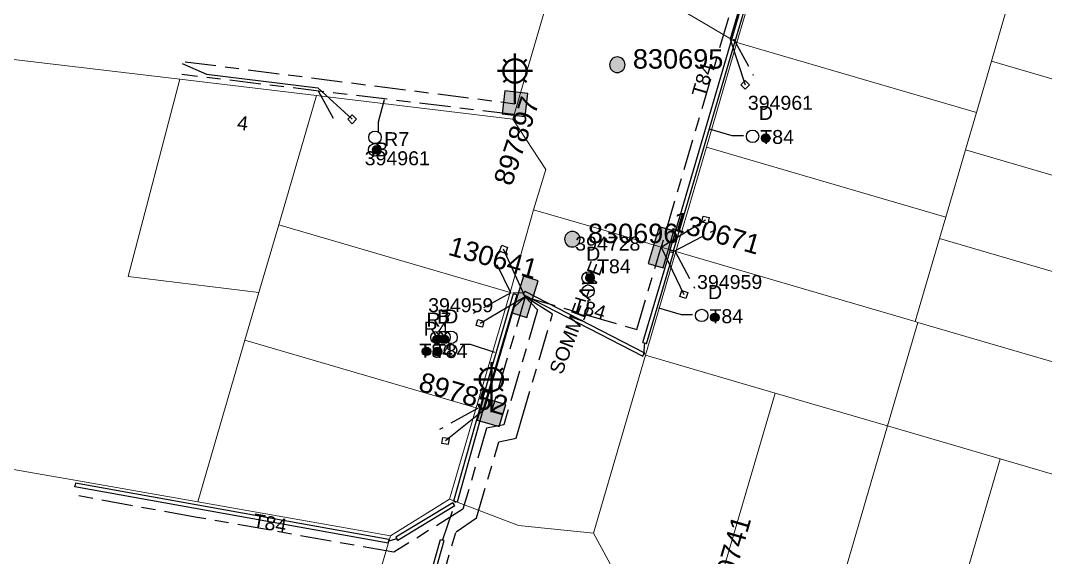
# Model space of a CAD drawing. Header units: metres. Extents: x 302050 to 303650, y 6239465 to 6240758.
# Drawn here: x 302137.6 to 302269.6, y 6240096.8 to 6240165.9 of the extents above; entities that cross this region are included whole.
import ezdxf
from ezdxf.enums import TextEntityAlignment as Align

# ---------------------------------------------------------------- set-up
doc = ezdxf.new("R2010")
doc.units = ezdxf.units.M
doc.linetypes.add('Cable Exist UG', pattern=[8.2, 4, -1.2, 1.8, -1.2])
doc.layers.get('0').update_dxf_attribs({"color": 6})
doc.layers.add('Cadastre Land Parcels_SP_EXT', color=9, linetype='Continuous', lineweight=5)
doc.layers.add('Cadastre Roads_SP_EXT', color=9, linetype='Continuous', lineweight=5)
for name, color, linetype in [('Duct_SP_EXT', 7, 'Continuous'), ('Equip_SP_SL_EXT', 7, 'Continuous'), ('Mains_LV_EXT', 7, 'Continuous'), ('Mains_LV_SL_EXT', 7, 'Continuous'), ('Notes', 7, 'Continuous'), ('Services_SP_EXT', 7, 'Continuous'), ('SupportsOH_SP_TR_HV_LV_SL_EXT', 7, 'Continuous'), ('SupportsUG_SP_LV_EXT', 7, 'Continuous'), ('SupportsUG_SP_LV_SL_EXT', 7, 'Continuous'), ('Trench_SP_EXT', 7, 'Continuous')]:
    doc.layers.add(name, color=color, linetype=linetype)
doc.styles.add('COLUMN_LABEL', font='arial.ttf')
doc.styles.add('iecARIAL', font='arial.ttf', dxfattribs={"height": 2})
doc.styles.add('POLE_LABEL', font='arial.ttf')
doc.styles.get("Standard").update_dxf_attribs({"font": 'arial.ttf'})

# ---------------------------------------------------------------- blocks, each defined once
blk = doc.blocks.new('COLUMN_EXT')
blk.add_hatch(color=256).paths.add_polyline_path([(-1.49, 1.48), (-1.49, -1.49), (1.48, -1.49), (1.48, 1.48)])
blk.add_lwpolyline([(-1.49, -1.49), (1.48, -1.49), (1.48, 1.48), (-1.49, 1.48)], close=True)
for tag, height, style, flags, p in [('ASSET_NUM', 2.5, 'COLUMN_LABEL', 8, (2, 2)), ('STRUCTURE_PLANT_NUMBER', 0.2, 'POLE_LABEL', 9, (1.81, 0.03)), ('STREET_CODE', 0.2, 'COLUMN_LABEL', 9, (1.81, -0.2))]:
    blk.add_attdef(tag, text='', height=height, dxfattribs=dict(style=style, flags=flags)).set_placement(p, align=Align.MIDDLE_LEFT)
at = {"flags": 9}
for tag, p in [('COLUMN_TYPE', (1.81, -0.4)), ('OWNED_BY', (1.81, -0.6)), ('STATE', (1.81, -0.8)), ('USAGE', (1.81, -1)), ('LEGEND', (1.81, -1.2)), ('LOCATION', (1.81, -1.4)), ('STREETNAME', (1.81, -1.6)), ('SUBURB', (1.81, -1.8)), ('NOTES', (1.81, -2))]:
    blk.add_attdef(tag, text='', height=0.2, dxfattribs=at).set_placement(p, align=Align.MIDDLE_LEFT)
at = {"flags": 1}
blk.add_attdef('Z', (1.81, -2.35), '', height=0.2, dxfattribs=at)
blk = doc.blocks.new('PILLAR_EXT')
blk.add_hatch(color=256).paths.add_polyline_path([(-2.475, 0.99), (-2.475, -0.99), (2.475, -0.99), (2.475, 0.99)])
blk.add_lwpolyline([(-2.475, -0.99), (2.475, -0.99), (2.475, 0.99), (-2.475, 0.99)], close=True)
at = {"style": 'iecARIAL', "flags": 8}
blk.add_attdef('ASSET_NUM', (1.5, 3.5), '', height=2.5, dxfattribs=at)
for tag, p, flags in [('OWNED_BY', (0, -0.2), 9), ('STATE', (0, -0.4), 9), ('SUPPORT_TYPE', (0, -0.6), 9), ('USAGE', (0, -0.8), 9), ('LEGEND', (0, -1), 9), ('LOCATION', (0, -1.2), 9), ('NOTES', (0, -1.4), 9), ('STREETNAME', (0, -1.8), 9), ('SUBURB', (0, -2), 1), ('PARENT', (0, -1.6), 9)]:
    blk.add_attdef(tag, p, '', height=0.2, dxfattribs=dict(flags=flags))
blk = doc.blocks.new('DUCT_EXT')
blk.add_circle((0, 0.8), 0.8)
at = {"flags": 1}
blk.add_attdef('Z', (0, 0), '', height=0.2, dxfattribs=at)
at = {"flags": 9}
for tag, p in [('DUCT_CODE', (0, 0)), ('XSECT_TYPE', (0, -0.2)), ('STATE', (0, -0.6)), ('FB_REFERENCE', (0, -0.4)), ('NOTES', (0, -0.8))]:
    blk.add_attdef(tag, text='', height=0.2, dxfattribs=at).set_placement(p, align=Align.MIDDLE_LEFT)
blk = doc.blocks.new('SL_LANTERN_EXT')
at = {"lineweight": 40}
for p, q in [((-1.46, 5.68), (-1.06, 5.28)), ((0, 1.97), (0, 6.47)), ((1.46, 5.68), (1.06, 5.28)), ((-2.25, 4.22), (2.25, 4.22)), ((-1.46, 2.76), (-1.06, 3.16)), ((0, 0), (0, 2.72)), ((1.46, 2.76), (1.06, 3.16))]:
    blk.add_line(p, q, dxfattribs=at)
blk.add_circle((0, 4.22), 1.5, dxfattribs=at)
at = {"style": 'iecARIAL', "flags": 9}
blk.add_attdef('ASSET_NUM', (1.5, 1.5), '', height=2.5, dxfattribs=at)
for tag, p, height, flags in [('CONSTRUCTED_VOLTAGE', (0.98, -0.65), 0.2, 9), ('CONTROL_TYPE', (0.98, -0.85), 0.2, 9), ('LANTERN_PURPOSE', (0.98, -1.05), 0.2, 9), ('LANTERN_TYPE', (0.98, -1.25), 0.2, 9), ('NO_PHASES', (0.98, -1.45), 0.2, 9), ('LNUMBER', (2.18, -3.25), 2.5, 8), ('OPERATING_VOLTAGE', (0.98, -1.65), 0.2, 9), ('ORIENTATION', (0.98, -1.85), 0.2, 9), ('OWNED_BY', (0.98, -2.05), 0.2, 9), ('STATE', (0.98, -2.25), 0.2, 9), ('USAGE', (0.98, -2.45), 0.2, 9), ('CEXIST', (0.98, -2.65), 0.2, 9), ('CNEW', (0.98, -2.85), 0.2, 9), ('CNUMBER', (0.98, -3.05), 0.2, 9), ('CREMOVE', (0.98, -3.25), 0.2, 9), ('CREPLACE', (0.98, -3.45), 0.2, 9), ('LKINGHEIGHT', (0.98, -3.65), 0.2, 9), ('LBRACKET', (0.98, -3.85), 0.2, 9), ('LBRACKETVOCAB', (0.98, -4.05), 0.2, 9), ('LCATEGORY', (0.98, -4.25), 0.2, 9), ('LCHARGE1', (0.98, -4.45), 0.2, 9), ('LCHARGE1PERCENT', (0.98, -4.65), 0.2, 9), ('LCHARGE2', (0.98, -4.85), 0.2, 9), ('LCHARGE2PERCENT', (0.98, -5.05), 0.2, 9), ('LCHARGE3', (0.98, -5.25), 0.2, 9), ('LCHARGE3PERCENT', (0.98, -5.45), 0.2, 9), ('LEXIST', (0.98, -5.65), 0.2, 9), ('LLAMP', (0.98, -5.85), 0.2, 9), ('LLAMPVOCAB', (0.98, -6.05), 0.2, 9), ('LMAST', (0.98, -6.25), 0.2, 9), ('LMASTVOCAB', (0.98, -6.45), 0.2, 9), ('LNEW', (0.98, -6.65), 0.2, 9), ('LANTNUMBER', (0.98, -6.85), 0.2, 9), ('LOUTREACH', (0.98, -7.25), 0.2, 9), ('LOUTREACHVOCAB', (0.98, -7.45), 0.2, 9), ('LRATECODE', (0.98, -7.65), 0.2, 9), ('LREMOVE', (0.98, -7.85), 0.2, 9), ('LREPLACE', (0.98, -8.05), 0.2, 9), ('STREETNAME', (0.98, -9.25), 0.2, 9), ('LTYPE', (0.98, -8.25), 0.2, 9), ('LTYPEVOCAB', (0.98, -8.45), 0.2, 9), ('LEGEND', (0.98, -8.65), 0.2, 9), ('LOCATION', (0.98, -8.85), 0.2, 9), ('NOTES', (0.98, -9.05), 0.2, 9), ('SUBURB', (0.98, -9.45), 0.2, 1)]:
    blk.add_attdef(tag, p, '', height=height, dxfattribs=dict(flags=flags))
blk = doc.blocks.new('CCP_EXT')
at = {"flags": 9}
for tag, p in [('LEGEND', (0, -1.4)), ('STATE', (0, -1.8)), ('LIFE_SUPPORT', (0, -1.6)), ('NOTES', (0, -2))]:
    blk.add_attdef(tag, text='', height=0.2, dxfattribs=at).set_placement(p, align=Align.MIDDLE_LEFT)
blk.add_wipeout([(0, 0.57), (0.57, 0), (0, -0.57), (-0.57, 0)])
blk.add_lwpolyline([(-0.57, 0), (0, 0.57), (0.57, 0), (0, -0.57), (-0.57, 0)])
at = {"flags": 1}
blk.add_attdef('Z', (0, 0), '', height=0.2, dxfattribs=at)
at = {"flags": 9}
for tag, p in [('CCP_TYPE', (0, 0)), ('CONSTRUCTED_VOLTAGE', (0, -0.2)), ('OPERATING_VOLTAGE', (0, -0.6)), ('ORIENTATION', (0, -0.8)), ('OWNED_BY', (0, -1)), ('NO_PHASES', (0, -0.4)), ('USAGE', (0, -1.2))]:
    blk.add_attdef(tag, text='', height=0.2, dxfattribs=at).set_placement(p, align=Align.MIDDLE_LEFT)
blk = doc.blocks.new('POLE_EXT')
blk.add_hatch(color=256).paths.add_polyline_path([(-1, 0, 1), (1, 0, 1)])
blk.add_lwpolyline([(-1, 0, 1), (1, 0, 1)], format="xyb", close=True)
for tag, height, flags, p in [('pNumber', 2.5, 8, (-17.84, 2.07)), ('OWNED_BY', 0.2, 9, (1.35, -0.4)), ('SPECIAL_USE', 0.2, 9, (1.35, -0.8)), ('STATE', 0.2, 9, (1.35, -1)), ('cLV', 0.2, 9, (1.35, -1.4)), ('PARENT', 0.2, 9, (1.35, -0.6)), ('USAGE', 0.2, 9, (1.35, -1.2)), ('hDepth', 0.2, 9, (1.35, -1.6)), ('hDia', 0.2, 9, (1.35, -1.8)), ('cHV', 0.2, 9, (1.35, -2)), ('LBRACKET', 0.2, 9, (1.35, -2.2)), ('LExisting', 0.2, 9, (1.35, -2.4)), ('LANTNUMBER', 0.2, 9, (1.35, -2.6)), ('cLinedev', 0.2, 9, (1.35, -3.4)), ('pExisting', 0.2, 9, (1.35, -3.8)), ('LOther', 0.2, 9, (1.35, -2.8)), ('LRemove', 0.2, 9, (1.35, -3)), ('LEGEND', 0.2, 9, (1.35, -3.2)), ('LOCATION', 0.2, 9, (1.35, -3.6)), ('PFNUMBER', 0.2, 9, (1.35, -4)), ('pFooting', 0.2, 9, (1.35, -4.4)), ('pNew', 0.2, 9, (1.35, -4.6)), ('pRelocate', 0.2, 9, (1.35, -5)), ('pRemove', 0.2, 9, (1.35, -5.2)), ('NEWPFNUMBER', 0.2, 9, (1.35, -4.2)), ('pReplace', 0.2, 9, (1.35, -5.4)), ('pStay', 0.2, 9, (1.35, -5.6)), ('pType', 0.2, 9, (1.35, -5.8)), ('cspan', 0.2, 9, (1.35, -6)), ('STREETNAME', 0.2, 9, (1.35, -6.2)), ('SUBURB', 0.2, 9, (1.35, -6.4)), ('NOTES', 0.2, 9, (1.35, -6.6)), ('OPERATED_BY', 0.2, 9, (1.36, -7.01)), ('MAINTAINED_BY', 0.2, 9, (1.36, -6.81))]:
    blk.add_attdef(tag, text='', height=height, dxfattribs=dict(flags=flags)).set_placement(p, align=Align.MIDDLE_LEFT)
at = {"style": 'POLE_LABEL'}
for tag, height, flags, p in [('ASSET_NUM', 2.5, 8, (2, 2)), ('STRUCTURE_PLANT_NUMBER', 0.2, 9, (1.35, 0.03)), ('STREET_CODE', 0.2, 9, (1.35, -0.2))]:
    blk.add_attdef(tag, text='', height=height, dxfattribs=dict(at, flags=flags)).set_placement(p, align=Align.MIDDLE_LEFT)
at = {"flags": 1}
blk.add_attdef('Z', (1.35, -7.33), '', height=0.2, dxfattribs=at)
blk = doc.blocks.new('CABLE_LARGE_EXT')
h = blk.add_hatch(color=256)
edge = h.paths.add_edge_path()
edge.add_arc((0, 0.55), 0.55, 0, 360)
blk.add_circle((0, 0.55), 0.55)
at = {"flags": 1}
blk.add_attdef('Z', (0, 0), '', height=0.2, dxfattribs=at)
at = {"flags": 9}
for tag, p in [('COND_CODE', (0, 0)), ('STATE', (0, -0.4)), ('XSECT_SIZE', (0, -0.6)), ('FB_REFERENCE', (0, -0.2)), ('NOTES', (0, -0.8))]:
    blk.add_attdef(tag, text='', height=0.2, dxfattribs=at).set_placement(p, align=Align.MIDDLE_LEFT)

msp = doc.modelspace()

# ---------------------------------------------------------------- linework, layer by layer
at = {"layer": 'Cadastre Land Parcels_SP_EXT', "linetype": 'Continuous'}
for points in [[(302262.61, 6240160.7), (302264.6, 6240167.5), (302233.76, 6240176.53), (302229.83, 6240163.09), (302260.67, 6240154.06), (302262.61, 6240160.7)], [(302297.47, 6240162.9), (302265.95, 6240172.12), (302264.6, 6240167.5), (302262.61, 6240160.7), (302294.13, 6240151.47), (302297.47, 6240162.9)], [(302259.27, 6240149.28), (302260.67, 6240154.06), (302229.83, 6240163.09), (302225.9, 6240149.64), (302256.73, 6240140.62), (302259.27, 6240149.28)], [(302294.13, 6240151.47), (302262.61, 6240160.7), (302260.67, 6240154.06), (302259.27, 6240149.28), (302290.79, 6240140.05), (302294.13, 6240151.47)], [(302170.84, 6240139.63), (302175.71, 6240156.27), (302158.12, 6240158.39), (302151.45, 6240132.96), (302168.3, 6240130.93), (302170.84, 6240139.63)], [(302203.66, 6240141.57), (302205.25, 6240146.74), (302200.98, 6240153.22), (302175.71, 6240156.27), (302170.84, 6240139.63), (302200.62, 6240130.92), (302203.66, 6240141.57)], [(302255.92, 6240137.86), (302256.73, 6240140.62), (302225.9, 6240149.64), (302221.96, 6240136.2), (302252.8, 6240127.17), (302255.92, 6240137.86)], [(302290.79, 6240140.05), (302259.27, 6240149.28), (302256.73, 6240140.62), (302255.92, 6240137.86), (302287.44, 6240128.63), (302290.79, 6240140.05)], [(302200.62, 6240130.92), (302170.84, 6240139.63), (302168.3, 6240130.93), (302166.5, 6240124.77), (302196.27, 6240116.05), (302200.62, 6240130.92)], [(302287.44, 6240128.63), (302255.92, 6240137.86), (302252.8, 6240127.17), (302253.14, 6240127.07), (302284.32, 6240117.94), (302287.44, 6240128.63)], [(302253.14, 6240127.07), (302252.8, 6240127.17), (302221.96, 6240136.2), (302218.05, 6240122.86), (302234.74, 6240117.97), (302249.23, 6240113.73), (302253.14, 6240127.07)], [(302284.32, 6240117.94), (302253.14, 6240127.07), (302249.23, 6240113.73), (302263.72, 6240109.49), (302280.41, 6240104.6), (302284.32, 6240117.94)], [(302192.84, 6240104.31), (302196.27, 6240116.05), (302166.5, 6240124.77), (302160.41, 6240103.97), (302185.24, 6240099.59), (302192.84, 6240104.31)], [(302234.74, 6240117.97), (302218.05, 6240122.86), (302211.35, 6240099.94), (302215.42, 6240092.49), (302226.35, 6240089.29), (302234.74, 6240117.97)], [(302249.23, 6240113.73), (302234.74, 6240117.97), (302226.35, 6240089.29), (302240.84, 6240085.05), (302249.23, 6240113.73)], [(302263.72, 6240109.49), (302249.23, 6240113.73), (302240.84, 6240085.05), (302255.33, 6240080.81), (302263.72, 6240109.49)], [(302273.7, 6240081.68), (302280.41, 6240104.6), (302263.72, 6240109.49), (302255.33, 6240080.81), (302266.26, 6240077.61), (302273.7, 6240081.68)]]:
    msp.add_lwpolyline(points, close=True, dxfattribs=at)
at = {"layer": 'Cadastre Roads_SP_EXT', "linetype": 'Continuous'}
msp.add_lwpolyline([(302212.95, 6240173.05), (302229.83, 6240163.09), (302233.76, 6240176.53)], dxfattribs=at)
msp.add_lwpolyline([(302185.24, 6240099.59), (302160.41, 6240103.97), (302144.58, 6240106.76), (302130.47, 6240109.2), (302113.58, 6240112.17), (302096.23, 6240115.23), (302078.24, 6240118.43), (302052.63, 6240122.95), (302050.33, 6240107.93), (302079.48, 6240102.78), (302093.04, 6240100.36), (302107.82, 6240097.76), (302122.6, 6240095.17), (302140.71, 6240092.01), (302154.47, 6240089.59), (302180.95, 6240084.91), (302185.24, 6240099.59)], close=True, dxfattribs=at)
at = {"layer": 'Duct_SP_EXT'}
for p, q in [((302217.73, 6240124.46), (302221.19, 6240136.16)), ((302221.18, 6240136.37), (302221.41, 6240136.31)), ((302221.19, 6240136.16), (302221.25, 6240136.37)), ((302221.19, 6240136.16), (302221.42, 6240136.1)), ((302221.25, 6240136.37), (302221.48, 6240136.3)), ((302221.64, 6240136.24), (302221.41, 6240136.31)), ((302221.65, 6240136.03), (302221.42, 6240136.1)), ((302221.71, 6240136.23), (302221.48, 6240136.3)), ((302221.65, 6240136.03), (302221.71, 6240136.23)), ((302201.02, 6240130.75), (302201.25, 6240130.68)), ((302201.48, 6240130.61), (302201.25, 6240130.68)), ((302202.31, 6240130.67), (302202.42, 6240130.88)), ((302202.31, 6240130.67), (302217.7, 6240122.73)), ((302202.53, 6240131.09), (302202.42, 6240130.88)), ((302202.53, 6240131.09), (302217.92, 6240123.15)), ((302217.73, 6240124.46), (302217.96, 6240124.39)), ((302218.19, 6240124.32), (302217.96, 6240124.39)), ((302217.7, 6240122.73), (302217.81, 6240122.94)), ((302217.92, 6240123.15), (302217.81, 6240122.94)), ((302197.14, 6240115.75), (302193.82, 6240103.9)), ((302196.67, 6240115.9), (302196.9, 6240115.84)), ((302196.68, 6240115.88), (302196.91, 6240115.81)), ((302197.13, 6240115.77), (302196.9, 6240115.84)), ((302197.14, 6240115.75), (302196.91, 6240115.81)), ((302144.58, 6240105.9), (302144.62, 6240106.13)), ((302184.93, 6240098.66), (302144.58, 6240105.9)), ((302144.66, 6240106.37), (302144.62, 6240106.13)), ((302185.01, 6240099.13), (302144.66, 6240106.37)), ((302193.26, 6240103.84), (302185.94, 6240099.4)), ((302193.26, 6240103.84), (302193.38, 6240103.64)), ((302193.35, 6240104.03), (302193.58, 6240103.96)), ((302193.82, 6240103.9), (302193.58, 6240103.96)), ((302193.51, 6240103.43), (302186.18, 6240098.99)), ((302193.51, 6240103.43), (302193.38, 6240103.64)), ((302184.93, 6240098.66), (302184.97, 6240098.89)), ((302185.01, 6240099.13), (302184.97, 6240098.89)), ((302185.94, 6240099.4), (302186.06, 6240099.2)), ((302185.95, 6240079.03), (302191.68, 6240099.13)), ((302186.18, 6240098.99), (302186.06, 6240099.2)), ((302186.41, 6240078.9), (302192.14, 6240099)), ((302191.68, 6240099.13), (302191.91, 6240099.06)), ((302192.14, 6240099), (302191.91, 6240099.06))]:
    msp.add_line(p, q, dxfattribs=at)
for points in [[(302183.67, 6240151.62), (302183.67, 6240152.89), (302184.45, 6240155.76)], [(302230.67, 6240151.08), (302229.24, 6240151.08), (302226.32, 6240151.94)], [(302210.63, 6240129.93), (302210.63, 6240128.62), (302210.07, 6240127.33)], [(302224.13, 6240128.02), (302222.7, 6240128.02), (302219.78, 6240128.88)], [(302191.13, 6240125.81), (302191.93, 6240125.11)], [(302194.18, 6240124.24), (302195.51, 6240124.24), (302198.6, 6240123.21)]]:
    msp.add_lwpolyline(points, dxfattribs=at)
at = {"layer": 'Mains_LV_EXT', "linetype": 'Cable Exist UG'}
msp.add_lwpolyline([(302202.57, 6240130.34), (302216.95, 6240126.14), (302216.95, 6240126.14), (302220.07, 6240136.73)], dxfattribs=at)
at = {"layer": 'Mains_LV_SL_EXT', "linetype": 'Cable Exist UG'}
for points in [[(302158.78, 6240160.62), (302201.26, 6240155.21)], [(302202.57, 6240130.34), (302198.22, 6240115.49)]]:
    msp.add_lwpolyline(points, dxfattribs=at)
at = {"layer": 'Trench_SP_EXT', "linetype": 'Cable Exist UG'}
for points in [[(302229.41, 6240163.58), (302231.94, 6240158.88)], [(302175.9, 6240156.86), (302178.26, 6240152.63)], [(302202.42, 6240130.88), (302200.99, 6240130.82)], [(302217.83, 6240122.92), (302217.96, 6240124.42)], [(302196.51, 6240116.02), (302191.56, 6240113.27)], [(302191.91, 6240098.97), (302193.66, 6240104.06)], [(302186.06, 6240099.2), (302184.97, 6240098.89)]]:
    msp.add_lwpolyline(points, dxfattribs=at)

# ---------------------------------------------------------------- block references
at = {"layer": 'Duct_SP_EXT'}
for name, p, rotation in [('DUCT_EXT', (302184.03, 6240150.89), 89.95522163559204), ('DUCT_EXT', (302184, 6240149.27), 89.95522163559204), ('CABLE_LARGE_EXT', (302184, 6240149.27), 89.95522163559204), ('DUCT_EXT', (302211.47, 6240132.79), 89.92000011622959), ('CABLE_LARGE_EXT', (302211.47, 6240132.79), 90.0000000000002), ('DUCT_EXT', (302211.47, 6240131.08), 89.92000011622959)]:
    msp.add_blockref(name, p, dxfattribs=dict(at, rotation=rotation))
for name, p in [('DUCT_EXT', (302231.85, 6240150.22)), ('CABLE_LARGE_EXT', (302233.54, 6240150.23)), ('DUCT_EXT', (302225.3, 6240127.16)), ('CABLE_LARGE_EXT', (302227, 6240127.16)), ('DUCT_EXT', (302191.22, 6240124.31)), ('CABLE_LARGE_EXT', (302191.23, 6240124.32)), ('DUCT_EXT', (302192.13, 6240124.34)), ('CABLE_LARGE_EXT', (302192.13, 6240124.35)), ('DUCT_EXT', (302193.02, 6240124.34)), ('CABLE_LARGE_EXT', (302189.88, 6240122.78)), ('CABLE_LARGE_EXT', (302191.27, 6240122.77)), ('DUCT_EXT', (302192.96, 6240122.69))]:
    msp.add_blockref(name, p, dxfattribs=at)
at = {"layer": 'Equip_SP_SL_EXT'}
for p in [(302201.26, 6240155.21), (302198.22, 6240115.49)]:
    msp.add_blockref('SL_LANTERN_EXT', p, dxfattribs=at)
at = {"layer": 'SupportsOH_SP_TR_HV_LV_SL_EXT'}
ref = msp.add_blockref('POLE_EXT', (302214.43, 6240160.23), dxfattribs=at)
ref.add_attrib('ASSET_NUM', '830695', dxfattribs={"layer": '0', "height": 2.5, "style": 'POLE_LABEL'}).set_placement((302216.43, 6240160.98), align=Align.MIDDLE_LEFT)
ref = msp.add_blockref('POLE_EXT', (302208.64, 6240137.77), dxfattribs=at)
ref.add_attrib('ASSET_NUM', '830696', dxfattribs={"layer": '0', "height": 2.5, "style": 'POLE_LABEL'}).set_placement((302210.64, 6240138.52), align=Align.MIDDLE_LEFT)
at = {"layer": 'SupportsUG_SP_LV_EXT'}
ref = msp.add_blockref('PILLAR_EXT', (302220.07, 6240136.73), dxfattribs=dict(at, rotation=253.6942827590019))
ref.add_attrib('ASSET_NUM', '130671', dxfattribs={"layer": '0', "height": 2.5, "rotation": 343.6943, "style": 'iecARIAL'}).set_placement((302221.57, 6240140.23), align=Align.MIDDLE_LEFT)
ref = msp.add_blockref('PILLAR_EXT', (302202.57, 6240130.34), dxfattribs=dict(at, rotation=72.41557789070542))
ref.add_attrib('ASSET_NUM', '130641', dxfattribs={"layer": '0', "height": 2.5, "rotation": 344.279, "style": 'iecARIAL'}).set_placement((302204.07, 6240133.84), align=Align.MIDDLE_RIGHT)
ref = msp.add_blockref('PILLAR_EXT', (302225.71, 6240087.36), dxfattribs=dict(at, rotation=343.6567910658662))
ref.add_attrib('ASSET_NUM', '130741', dxfattribs={"layer": '0', "height": 2.5, "rotation": 73.6568, "style": 'iecARIAL'}).set_placement((302227.21, 6240090.86), align=Align.MIDDLE_LEFT)
at = {"layer": 'SupportsUG_SP_LV_SL_EXT'}
ref = msp.add_blockref('COLUMN_EXT', (302201.26, 6240155.21), dxfattribs=dict(at, rotation=173.0987991358029))
ref.add_attrib('ASSET_NUM', '897897', dxfattribs={"layer": '0', "height": 2.5, "rotation": 71.8845, "style": 'COLUMN_LABEL'}).set_placement((302203.26, 6240155.96), align=Align.MIDDLE_RIGHT)
ref = msp.add_blockref('COLUMN_EXT', (302198.22, 6240115.49), dxfattribs=dict(at, rotation=73.66118400483766))
ref.add_attrib('ASSET_NUM', '897852', dxfattribs={"layer": '0', "height": 2.5, "rotation": 343.6612, "style": 'COLUMN_LABEL'}).set_placement((302200.22, 6240116.24), align=Align.MIDDLE_RIGHT)

# ---------------------------------------------------------------- texts
at = {"layer": 'Cadastre Land Parcels_SP_EXT'}
msp.add_text('4', height=1.8, rotation=353.2902, dxfattribs=at).set_placement((302165.41, 6240151.91))
at = {"layer": 'Duct_SP_EXT'}
for s, p in [('394961', (302231.24, 6240154.43)), ('D', (302232.65, 6240153.12)), ('R7', (302184.42, 6240149.75)), ('T84', (302232.84, 6240150.03)), ('B', (302183.28, 6240148.42)), ('394961', (302181.91, 6240147.29)), ('394728', (302209.01, 6240136.3)), ('D', (302210.42, 6240135)), ('T84', (302211.82, 6240133.38)), ('394959', (302224.7, 6240131.36)), ('D', (302226.11, 6240130.06)), ('394959', (302190.08, 6240128.38)), ('R7', (302189.86, 6240126.52)), ('B', (302191.23, 6240126.91)), ('D', (302192.14, 6240126.93)), ('T84', (302226.3, 6240126.96)), ('R4', (302189.5, 6240125.36)), ('T84', (302188.95, 6240122.52)), ('T84', (302190.81, 6240122.48))]:
    msp.add_text(s, height=1.8, dxfattribs=at).set_placement(p)
at = {"layer": 'Mains_LV_EXT'}
for rotation, p in [(73.6612, (302225.71, 6240155.95)), (343.477, (302208.48, 6240128.6)), (349.9653, (302167.42, 6240100.71))]:
    msp.add_text('T84', height=1.8, rotation=rotation, dxfattribs=at).set_placement(p)
at = {"layer": 'Notes'}
msp.add_text('SOMME AVE', height=1.8, rotation=69.2028, dxfattribs=at).set_placement((302207.31, 6240120.23))

# ---------------------------------------------------------------- next in the draw order: block references
at = {"layer": 'Services_SP_EXT'}
for p in [(302230.89, 6240157.65), (302180.3, 6240153.21)]:
    msp.add_blockref('CCP_EXT', p, dxfattribs=at)
for p, rotation in [((302225.79, 6240140.26), 211.694282817161), ((302199.79, 6240136.47), 294.4155778894005), ((302222.99, 6240130.66), 115.6942829482277), ((302196.77, 6240126.93), 30.4155781348682), ((302192.31, 6240111.8), 306.7516784333297)]:
    msp.add_blockref('CCP_EXT', p, dxfattribs=dict(at, rotation=rotation))

# ---------------------------------------------------------------- next in the draw order: linework, layer by layer
at = {"layer": 'Cadastre Roads_SP_EXT', "linetype": 'Continuous'}
for points in [[(302205.31, 6240168.01), (302182.59, 6240170.75), (302172.22, 6240172), (302162.01, 6240173.23), (302150.98, 6240174.53), (302140.95, 6240175.72), (302130.92, 6240176.91), (302120.9, 6240178.1), (302110.95, 6240179.31), (302100.96, 6240180.52), (302085.09, 6240182.44), (302072.63, 6240183.96), (302062.16, 6240185.22), (302059.86, 6240170.18), (302085.68, 6240167.07), (302103.83, 6240164.86), (302115.76, 6240163.41), (302127.68, 6240161.99), (302139.6, 6240160.58), (302158.12, 6240158.39), (302175.71, 6240156.27), (302200.98, 6240153.22), (302205.31, 6240168.01)], [(302218.05, 6240122.86), (302221.96, 6240136.2), (302212.99, 6240138.85), (302203.66, 6240141.57), (302200.62, 6240130.92), (302196.27, 6240116.05), (302192.84, 6240104.31), (302201.71, 6240100.92), (302211.35, 6240099.94), (302218.05, 6240122.86)]]:
    msp.add_lwpolyline(points, close=True, dxfattribs=at)
at = {"layer": 'Duct_SP_EXT'}
for p, q in [((302233, 6240176.69), (302221.18, 6240136.37)), ((302233.46, 6240176.55), (302221.64, 6240136.24)), ((302218.19, 6240124.32), (302221.65, 6240136.03)), ((302201.02, 6240130.75), (302196.67, 6240115.9)), ((302201.48, 6240130.61), (302197.13, 6240115.77)), ((302196.68, 6240115.88), (302193.35, 6240104.03))]:
    msp.add_line(p, q, dxfattribs=at)
at = {"layer": 'Mains_LV_EXT', "linetype": 'Cable Exist UG'}
for points in [[(302231.89, 6240177.04), (302231.04, 6240174.13), (302231.04, 6240174.13), (302220.07, 6240136.73)], [(302202.57, 6240130.34), (302204.16, 6240128.67), (302204.16, 6240128.67), (302200.13, 6240114.93), (302199.82, 6240113.86), (302197.61, 6240113.43), (302197.61, 6240113.43), (302194.55, 6240103), (302185.66, 6240097.48), (302160.08, 6240102.01), (302144.1, 6240104.9)], [(302179.38, 6240051.23), (302182.96, 6240063.43), (302182.96, 6240063.43), (302185.01, 6240063.35), (302185.71, 6240065.72), (302184.12, 6240067.42), (302184.12, 6240067.42), (302187.09, 6240077.55), (302193.67, 6240100.12), (302196.3, 6240101.89), (302196.3, 6240101.89), (302199.19, 6240111.7), (302201.4, 6240112.14), (302202.05, 6240114.37), (302206.08, 6240128.11), (302202.57, 6240130.34)]]:
    msp.add_lwpolyline(points, dxfattribs=at)
at = {"layer": 'Services_SP_EXT'}
for points in [[(302231.89, 6240177.04), (302232.4, 6240175.24), (302232.4, 6240175.24), (302228.97, 6240163.53), (302230.89, 6240157.65)], [(302158.43, 6240160.39), (302161.54, 6240159.01), (302161.54, 6240159.01), (302175.87, 6240157.27), (302180.3, 6240153.21)], [(302220.07, 6240136.73), (302225.79, 6240140.26)], [(302202.57, 6240130.34), (302199.79, 6240136.47)], [(302220.07, 6240136.73), (302222.99, 6240130.66)], [(302202.57, 6240130.34), (302201.13, 6240129), (302201.13, 6240129), (302197.26, 6240115.78), (302192.31, 6240111.8)], [(302202.57, 6240130.34), (302196.77, 6240126.93)]]:
    msp.add_lwpolyline(points, dxfattribs=at)
at = {"layer": 'Trench_SP_EXT', "linetype": 'Cable Exist UG'}
for points in [[(302201.09, 6240153.82), (302158.35, 6240158.97)], [(302221.82, 6240136.26), (302227.17, 6240139.04)], [(302200.72, 6240130.87), (302198.21, 6240135.98)], [(302221.82, 6240136.26), (302224.39, 6240131.45)], [(302200.72, 6240130.87), (302195.87, 6240128.2)]]:
    msp.add_lwpolyline(points, dxfattribs=at)

doc.saveas('drawing.dxf')
